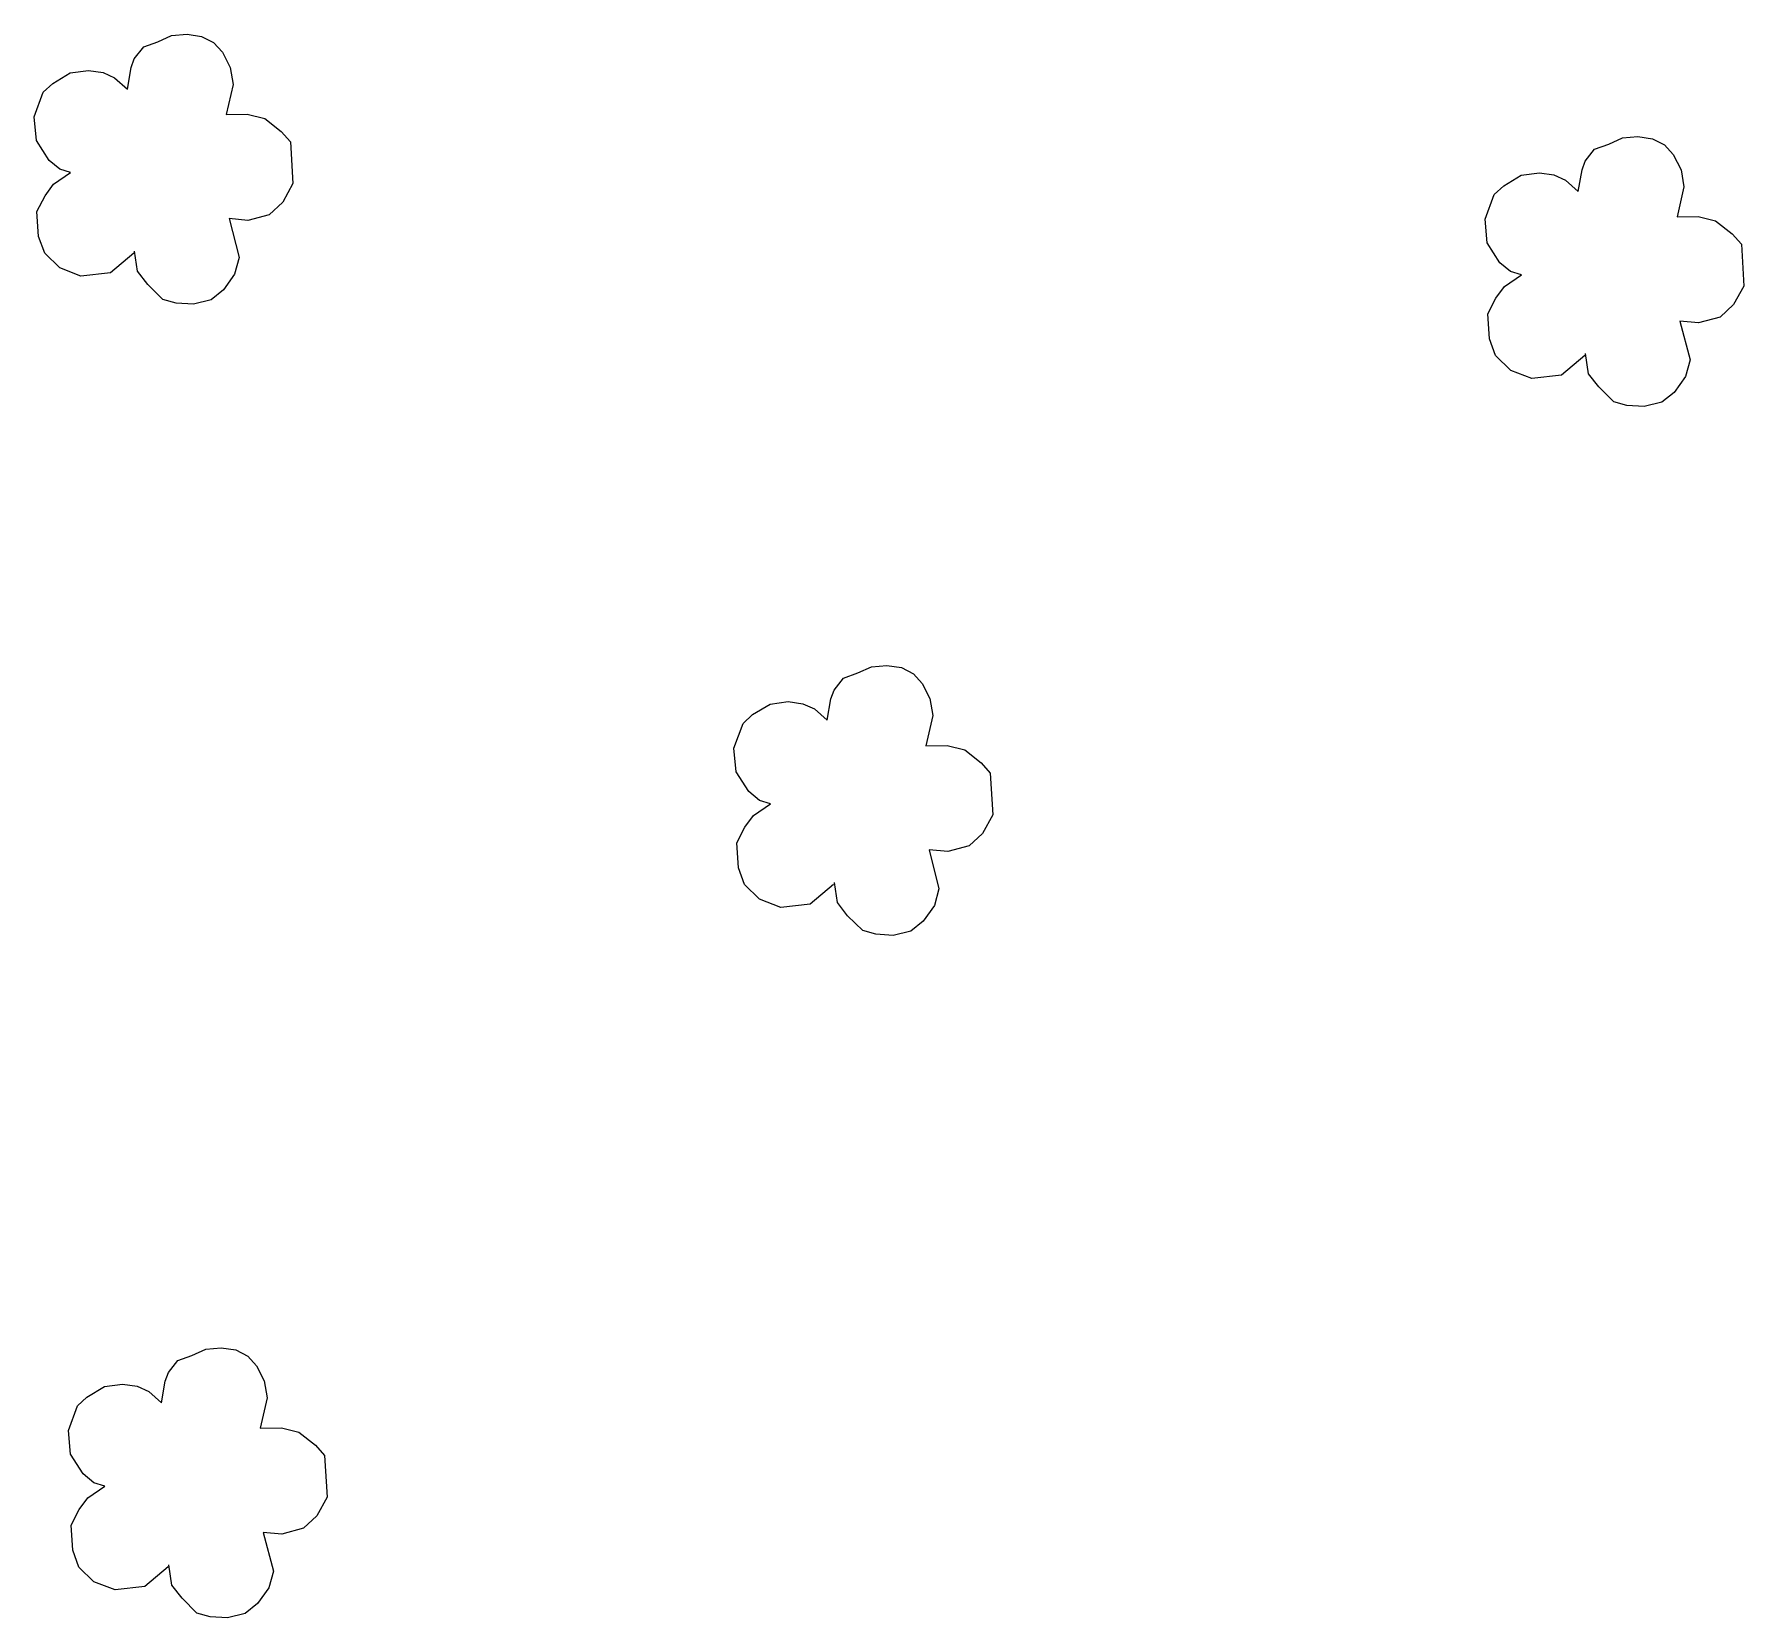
# Model space of a CAD drawing. Extents: x 723061 to 727261, y 7823092 to 7829032.
# Drawn here: x 724266.5 to 724399.3, y 7824569.5 to 7824692.5 of the extents above; entities that cross this region are included whole.
import ezdxf

# ---------------------------------------------------------------- set-up
doc = ezdxf.new("R2010")
doc.units = 0
doc.header["$MEASUREMENT"] = 0
doc.linetypes.add('CONTINUO', pattern=[0])
doc.layers.add('_SIMBOLO ARVORE', color=118, linetype='Continuous')

msp = doc.modelspace()

# ---------------------------------------------------------------- linework, layer by layer
at = {"layer": '_SIMBOLO ARVORE', "linetype": 'CONTINUO'}
for points in [[(724274.28, 7824675.49, 0), (724272.47, 7824673.97, 0), (724270.16, 7824673.71, 0), (724268.52, 7824674.35, 0), (724267.36, 7824675.49, 0), (724266.88, 7824676.8, 0), (724266.75, 7824678.73, 0), (724267.38, 7824679.95, 0), (724268.04, 7824680.86, 0), (724269.36, 7824681.76, 0), (724268.52, 7824682.03, 0), (724267.69, 7824682.71, 0), (724266.71, 7824684.25, 0), (724266.53, 7824686.09, 0), (724267.24, 7824688, 0), (724267.98, 7824688.68, 0), (724269.33, 7824689.51, 0), (724270.75, 7824689.7, 0), (724271.89, 7824689.54, 0), (724272.78, 7824689.12, 0), (724273.77, 7824688.24, 0), (724274.06, 7824689.92, 0), (724274.31, 7824690.59, 0), (724275.05, 7824691.52, 0), (724276.14, 7824691.92, 0), (724277.21, 7824692.4, 0), (724278.41, 7824692.51, 0), (724279.54, 7824692.34, 0), (724280.47, 7824691.86, 0), (724281.15, 7824691.12, 0), (724281.75, 7824689.93, 0), (724281.99, 7824688.61, 0), (724281.44, 7824686.27, 0), (724283.09, 7824686.29, 0), (724284.45, 7824685.97, 0), (724285.73, 7824684.95, 0), (724286.44, 7824684.14, 0), (724286.63, 7824680.9, 0), (724285.84, 7824679.46, 0), (724284.79, 7824678.49, 0), (724283.13, 7824678.05, 0), (724281.68, 7824678.18, 0), (724282.45, 7824675.16, 0), (724282.1, 7824673.87, 0), (724281.23, 7824672.64, 0), (724280.27, 7824671.88, 0), (724278.9, 7824671.54, 0), (724277.55, 7824671.62, 0), (724276.53, 7824671.91, 0), (724275.37, 7824673.06, 0), (724274.57, 7824674.09, 0), (724274.33, 7824675.65, 0)], [(724386.97, 7824667.54, 0), (724385.16, 7824666.02, 0), (724382.86, 7824665.76, 0), (724381.22, 7824666.4, 0), (724380.05, 7824667.54, 0), (724379.57, 7824668.85, 0), (724379.44, 7824670.78, 0), (724380.07, 7824672, 0), (724380.73, 7824672.91, 0), (724382.06, 7824673.81, 0), (724381.21, 7824674.08, 0), (724380.38, 7824674.76, 0), (724379.4, 7824676.3, 0), (724379.23, 7824678.14, 0), (724379.93, 7824680.05, 0), (724380.68, 7824680.73, 0), (724382.03, 7824681.56, 0), (724383.45, 7824681.75, 0), (724384.58, 7824681.59, 0), (724385.48, 7824681.17, 0), (724386.46, 7824680.29, 0), (724386.76, 7824681.97, 0), (724387.01, 7824682.64, 0), (724387.74, 7824683.57, 0), (724388.84, 7824683.97, 0), (724389.9, 7824684.45, 0), (724391.1, 7824684.56, 0), (724392.24, 7824684.39, 0), (724393.16, 7824683.91, 0), (724393.85, 7824683.17, 0), (724394.45, 7824681.98, 0), (724394.68, 7824680.66, 0), (724394.14, 7824678.32, 0), (724395.78, 7824678.34, 0), (724397.14, 7824678.02, 0), (724398.42, 7824677, 0), (724399.14, 7824676.19, 0), (724399.33, 7824672.95, 0), (724398.54, 7824671.51, 0), (724397.48, 7824670.54, 0), (724395.82, 7824670.1, 0), (724394.37, 7824670.23, 0), (724395.15, 7824667.21, 0), (724394.79, 7824665.92, 0), (724393.92, 7824664.69, 0), (724392.96, 7824663.93, 0), (724391.59, 7824663.59, 0), (724390.24, 7824663.67, 0), (724389.22, 7824663.96, 0), (724388.06, 7824665.11, 0), (724387.27, 7824666.14, 0), (724387.03, 7824667.7, 0)], [(724328.63, 7824626.47, 0), (724326.82, 7824624.95, 0), (724324.52, 7824624.68, 0), (724322.88, 7824625.32, 0), (724321.72, 7824626.46, 0), (724321.24, 7824627.77, 0), (724321.11, 7824629.71, 0), (724321.74, 7824630.93, 0), (724322.4, 7824631.83, 0), (724323.72, 7824632.73, 0), (724322.88, 7824633, 0), (724322.05, 7824633.69, 0), (724321.07, 7824635.23, 0), (724320.89, 7824637.06, 0), (724321.6, 7824638.97, 0), (724322.34, 7824639.66, 0), (724323.69, 7824640.48, 0), (724325.11, 7824640.67, 0), (724326.25, 7824640.51, 0), (724327.14, 7824640.1, 0), (724328.13, 7824639.22, 0), (724328.42, 7824640.9, 0), (724328.67, 7824641.57, 0), (724329.41, 7824642.5, 0), (724330.5, 7824642.9, 0), (724331.57, 7824643.37, 0), (724332.77, 7824643.48, 0), (724333.9, 7824643.32, 0), (724334.83, 7824642.83, 0), (724335.51, 7824642.09, 0), (724336.11, 7824640.91, 0), (724336.34, 7824639.59, 0), (724335.8, 7824637.24, 0), (724337.44, 7824637.27, 0), (724338.81, 7824636.94, 0), (724340.09, 7824635.92, 0), (724340.8, 7824635.11, 0), (724340.99, 7824631.88, 0), (724340.2, 7824630.43, 0), (724339.15, 7824629.47, 0), (724337.49, 7824629.02, 0), (724336.04, 7824629.15, 0), (724336.81, 7824626.13, 0), (724336.46, 7824624.85, 0), (724335.58, 7824623.62, 0), (724334.62, 7824622.85, 0), (724333.26, 7824622.52, 0), (724331.9, 7824622.6, 0), (724330.89, 7824622.89, 0), (724329.72, 7824624.03, 0), (724328.93, 7824625.06, 0), (724328.69, 7824626.62, 0)], [(724276.93, 7824573.47, 0), (724275.12, 7824571.95, 0), (724272.82, 7824571.68, 0), (724271.18, 7824572.32, 0), (724270.01, 7824573.46, 0), (724269.53, 7824574.77, 0), (724269.4, 7824576.71, 0), (724270.03, 7824577.93, 0), (724270.69, 7824578.83, 0), (724272.02, 7824579.73, 0), (724271.17, 7824580, 0), (724270.34, 7824580.69, 0), (724269.36, 7824582.23, 0), (724269.19, 7824584.06, 0), (724269.89, 7824585.97, 0), (724270.63, 7824586.66, 0), (724271.99, 7824587.48, 0), (724273.4, 7824587.67, 0), (724274.54, 7824587.51, 0), (724275.44, 7824587.1, 0), (724276.42, 7824586.22, 0), (724276.71, 7824587.9, 0), (724276.96, 7824588.57, 0), (724277.7, 7824589.5, 0), (724278.79, 7824589.9, 0), (724279.86, 7824590.37, 0), (724281.06, 7824590.48, 0), (724282.2, 7824590.32, 0), (724283.12, 7824589.83, 0), (724283.8, 7824589.09, 0), (724284.4, 7824587.91, 0), (724284.64, 7824586.59, 0), (724284.09, 7824584.24, 0), (724285.74, 7824584.27, 0), (724287.1, 7824583.94, 0), (724288.38, 7824582.92, 0), (724289.09, 7824582.11, 0), (724289.29, 7824578.88, 0), (724288.49, 7824577.43, 0), (724287.44, 7824576.47, 0), (724285.78, 7824576.02, 0), (724284.33, 7824576.15, 0), (724285.11, 7824573.13, 0), (724284.75, 7824571.85, 0), (724283.88, 7824570.62, 0), (724282.92, 7824569.85, 0), (724281.55, 7824569.52, 0), (724280.2, 7824569.6, 0), (724279.18, 7824569.89, 0), (724278.02, 7824571.03, 0), (724277.23, 7824572.06, 0), (724276.98, 7824573.62, 0)]]:
    msp.add_polyline3d(points, dxfattribs=at)

doc.saveas('drawing.dxf')
